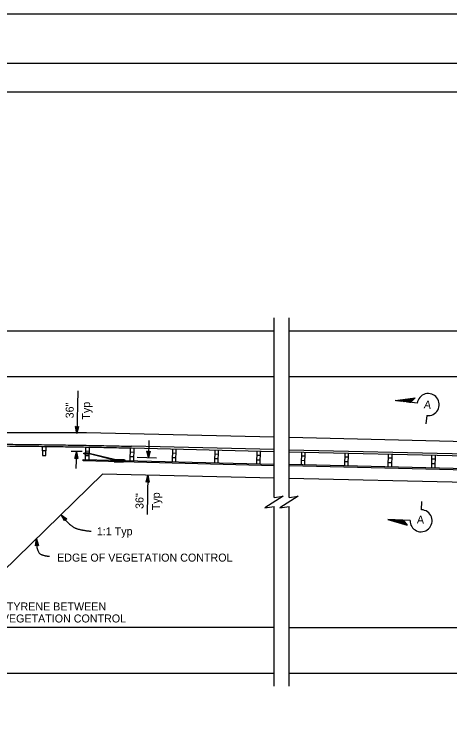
# Model space of a CAD drawing. Extents: x -893 to 867, y -474 to 712.
# Drawn here: x -266 to 116, y 99 to 712 of the extents above; entities that cross this region are included whole.
import ezdxf

# ---------------------------------------------------------------- set-up
doc = ezdxf.new("R2010")
doc.units = 0
for name, color, linetype in [('10 Sheet Format', 7, 'Continuous'), ('22 Misc Cnst Det', 7, 'Continuous'), ('56 Stage 3 Anno', 7, 'Continuous'), ('57 Undefined', 7, 'Continuous'), ('60 Nongeo Data', 7, 'Continuous')]:
    doc.layers.add(name, color=color, linetype=linetype)

msp = doc.modelspace()

# ---------------------------------------------------------------- linework, layer by layer
at = {"layer": '10 Sheet Format'}
msp.add_line((-813.45, 643.96), (811.55, 643.96), dxfattribs=at)
for points in [[(-893.45, -474.04), (866.55, -474.04), (866.55, 711.96), (-893.45, 711.96)], [(-863.43, 668.96), (836.57, 668.96), (836.57, -431.04), (-863.43, -431.04)], [(-863.43, 668.96), (836.57, 668.96), (836.57, -431.04), (-863.43, -431.04)]]:
    msp.add_lwpolyline(points, close=True, dxfattribs=at)
at = {"layer": '22 Misc Cnst Det'}
for p, q in [((67.52, 373.99), (84.98, 376.19)), ((86.9, 371.57), (67.52, 373.99)), ((68.91, 373.82), (84.56, 375.79)), ((70.3, 373.64), (84.15, 375.39)), ((71.69, 373.47), (83.73, 374.99)), ((73.08, 373.29), (83.31, 374.58)), ((74.48, 373.12), (82.89, 374.18)), ((80.95, 372.31), (84.98, 376.19)), ((75.87, 372.95), (82.47, 373.78)), ((77.26, 372.77), (82.05, 373.38)), ((78.65, 372.6), (81.64, 372.98)), ((80.04, 372.43), (81.22, 372.57)), ((95.28, 360.81), (94.37, 353.53)), ((90.54, 278.42), (90.8, 285.76)), ((61.04, 269.82), (77.93, 264.87)), ((80.57, 269.13), (61.04, 269.82)), ((62.45, 269.77), (77.58, 265.33)), ((63.84, 269.72), (77.23, 265.8)), ((65.25, 269.67), (76.89, 266.26)), ((66.65, 269.62), (76.54, 266.72)), ((68.05, 269.57), (76.19, 267.19)), ((69.45, 269.52), (75.84, 267.65)), ((70.85, 269.47), (75.49, 268.11)), ((72.25, 269.42), (75.14, 268.58)), ((73.66, 269.37), (74.79, 269.04)), ((74.57, 269.34), (77.93, 264.87))]:
    msp.add_line(p, q, dxfattribs=at)
for centre, start, end in [((96.47, 370.38), 262.88503, 172.88553), ((90.2, 268.79), 177.96972, 87.97022)]:
    msp.add_arc(centre, 9.64, start, end, dxfattribs=at)
at = {"layer": '56 Stage 3 Anno'}
for p, q in [((-38.33, 289.22), (-38.33, 446.21)), ((-25.24, 289.22), (-25.24, 446.21)), ((-212.07, 351.15), (-212.07, 351.15)), ((-209.4, 351.09), (-209.4, 351.09)), ((-210.88, 345.13), (-210.88, 345.13)), ((-211.25, 329.22), (-211.25, 329.22)), ((-212.73, 323.25), (-212.73, 323.25)), ((-210.06, 323.19), (-210.06, 323.19)), ((-38.33, 124.23), (-38.33, 281.22)), ((-25.24, 124.23), (-25.24, 281.22)), ((-224.6, 273.96), (-224.6, 273.96)), ((-219.61, 270.38), (-219.61, 270.38)), ((-221.6, 268.6), (-221.6, 268.6)), ((-246.18, 252.93), (-246.18, 252.93)), ((-246.99, 246.84), (-246.99, 246.84)), ((-244.33, 247.07), (-244.33, 247.07))]:
    msp.add_line(p, q, dxfattribs=at)
for points in [[(-209.4, 351.09), (-210.88, 345.13), (-212.07, 351.16), (-211.72, 350.93), (-210.85, 346.52), (-209.76, 350.89), (-210.12, 350.69), (-210.81, 347.89), (-211.37, 350.71), (-211.02, 350.49), (-210.78, 349.27), (-210.48, 350.48), (-210.76, 350.32), (-212.07, 351.16), (-210.76, 350.32)], [(-212.73, 323.25), (-211.25, 329.22), (-210.06, 323.19), (-210.41, 323.41), (-211.28, 327.83), (-212.37, 323.45), (-212.01, 323.66), (-211.32, 326.45), (-210.76, 323.63), (-211.11, 323.85), (-211.35, 325.07), (-211.65, 323.86), (-211.37, 324.02), (-210.06, 323.19), (-211.37, 324.02)], [(-221.6, 268.6), (-224.6, 273.96), (-219.61, 270.38), (-220.02, 270.3), (-223.67, 272.93), (-221.48, 268.99), (-221.35, 269.39), (-222.76, 271.9), (-220.42, 270.22), (-220.83, 270.15), (-221.84, 270.87), (-221.23, 269.78), (-221.14, 270.09), (-219.61, 270.38), (-221.14, 270.09)], [(-246.99, 246.84), (-246.18, 252.93), (-244.33, 247.07), (-244.71, 247.25), (-246.06, 251.55), (-246.66, 247.08), (-246.32, 247.32), (-245.94, 250.18), (-245.08, 247.44), (-245.45, 247.62), (-245.82, 248.8), (-245.99, 247.57), (-245.73, 247.75), (-244.33, 247.07), (-245.73, 247.75)]]:
    msp.add_lwpolyline(points, close=True, dxfattribs=at)
for points in [[(-38.33, 289.22), (-30.33, 290.22), (-46.33, 280.22), (-38.33, 281.22)], [(-25.24, 289.22), (-17.24, 290.22), (-33.24, 280.22), (-25.24, 281.22)]]:
    msp.add_lwpolyline(points, dxfattribs=at)
for points in [[(-224.6, 273.96), (-216.49, 263.8), (-206.72, 260.5), (-198.24, 259.59)], [(-246.18, 252.93), (-246.29, 241.07), (-238.65, 237.88), (-234.89, 237.88)]]:
    msp.add_open_spline(points, degree=2, dxfattribs=at)
at = {"layer": '60 Nongeo Data'}
for p, q in [((-770.59, 434.95), (-38.33, 434.95)), ((-25.24, 434.95), (666.93, 434.95)), ((-403.41, 394.95), (-38.33, 394.95)), ((-25.24, 394.95), (666.93, 394.95)), ((-210.01, 382.31), (-210.88, 345.13)), ((-202.52, 345.62), (-549.66, 345.62)), ((-38.33, 341.78), (-202.52, 345.62)), ((-147.96, 338.97), (-148.32, 323.76)), ((498.1, 329.25), (-25.24, 341.48)), ((-203.14, 322.16), (-202.84, 333.29)), ((-200.16, 322.12), (-199.86, 333.22)), ((-164.11, 321.32), (-163.82, 332.45)), ((-38.33, 330.97), (-163.06, 333.94)), ((-163.02, 332.43), (-38.33, 329.47)), ((-161.13, 321.24), (-160.84, 332.38)), ((-127.2, 320.44), (-126.9, 331.57)), ((-124.22, 320.36), (-123.92, 331.5)), ((-211.25, 329.22), (-211.6, 314.41)), ((-204.7, 327.4), (-204.69, 327.8)), ((-203.32, 327.37), (-204.7, 327.4)), ((-203.31, 327.76), (-204.69, 327.8)), ((-204.12, 327.14), (-204.09, 328.03)), ((-203.33, 327.12), (-204.12, 327.14)), ((-203.3, 328.01), (-204.09, 328.03)), ((-203.34, 326.58), (-203.29, 328.55)), ((-203.03, 326.58), (-203.34, 326.58)), ((-203.31, 327.93), (-203.33, 327.2)), ((-202.97, 328.54), (-203.29, 328.55)), ((-200.07, 325.48), (-203.05, 325.55)), ((-200.11, 327.28), (-203.01, 327.36)), ((-200.12, 326.99), (-203.01, 327.06)), ((-200.09, 327.97), (-202.99, 328.05)), ((-200.1, 327.68), (-202.99, 327.75)), ((-199.96, 329.46), (-202.94, 329.53)), ((-178.06, 321.88), (-200.11, 327.28)), ((-178.05, 322.27), (-200.1, 327.69)), ((-160.94, 328.57), (-163.92, 328.65)), ((-149.51, 329.79), (-149.51, 329.79)), ((-146.84, 329.73), (-146.84, 329.73)), ((-124.02, 327.69), (-127, 327.77)), ((-90.28, 319.56), (-89.98, 330.69)), ((-87.1, 326.82), (-90.08, 326.89)), ((-87.3, 319.48), (-87, 330.62)), ((-53.36, 318.68), (-53.07, 329.82)), ((-50.19, 325.84), (-53.17, 325.91)), ((-50.37, 318.61), (-50.08, 329.75)), ((215.16, 324.94), (-25.24, 330.66)), ((-25.24, 329.16), (213.65, 323.48)), ((-14.36, 317.96), (-14.1, 328.91)), ((-11.2, 325.28), (-14.19, 325.35)), ((-11.38, 317.89), (-11.11, 328.83)), ((23.59, 317.05), (23.86, 328)), ((26.58, 316.98), (26.84, 327.93)), ((61.55, 316.15), (61.82, 327.1)), ((64.54, 316.08), (64.8, 327.02)), ((99.51, 315.24), (99.77, 326.19)), ((102.49, 315.18), (102.76, 326.12)), ((-205.28, 321.12), (-205.25, 322.3)), ((-38.33, 316.7), (-205.28, 321.12)), ((-205.25, 322.3), (-38.33, 318.33)), ((-178.11, 320.3), (-178.04, 322.66)), ((-178.11, 320.3), (-170.24, 320.1)), ((-178.04, 322.66), (-178.07, 321.49)), ((-178.06, 321.88), (-170.2, 321.67)), ((-178.06, 321.68), (-170.2, 321.47)), ((-178.05, 322.47), (-170.18, 322.26)), ((-178.05, 322.27), (-170.18, 322.06)), ((-178.04, 322.66), (-170.18, 322.46)), ((-170.24, 320.1), (-170.18, 322.46)), ((-170.2, 321.49), (-170.18, 322.24)), ((-170.2, 321.67), (-168.82, 321.63)), ((-170.2, 321.42), (-169.42, 321.4)), ((-170.18, 322.3), (-169.4, 322.29)), ((-170.18, 322.06), (-168.81, 322.02)), ((-169.4, 322.29), (-169.42, 321.4)), ((-168.81, 322.02), (-168.82, 321.63)), ((-161.05, 324.59), (-164.02, 324.67)), ((-141.32, 323.6), (-158.02, 323.99)), ((-148.32, 323.76), (-148.32, 323.76)), ((-124.13, 323.71), (-127.11, 323.79)), ((-87.21, 322.84), (-90.19, 322.92)), ((-50.29, 321.86), (-53.27, 321.93)), ((-11.3, 321.3), (-14.28, 321.37)), ((26.66, 320.4), (23.68, 320.47)), ((26.76, 324.38), (23.77, 324.45)), ((64.62, 319.49), (61.64, 319.56)), ((64.72, 323.48), (61.73, 323.54)), ((102.67, 322.57), (99.69, 322.64)), ((-25.24, 318.22), (213.38, 312.53)), ((213.35, 311.04), (-25.24, 316.72)), ((102.58, 318.59), (99.59, 318.66)), ((-188.49, 309.49), (-275.95, 224.06)), ((-38.33, 306.02), (-188.49, 309.49)), ((-148.67, 308.56), (-149.47, 274.31)), ((-148.67, 308.56), (-148.67, 308.56)), ((-150.15, 302.59), (-150.15, 302.59)), ((-147.48, 302.53), (-147.48, 302.53)), ((497.27, 293.63), (-25.24, 305.72)), ((-38.33, 175.4), (-770.59, 175.4)), ((-25.24, 175.5), (666.93, 175.5)), ((-770.59, 135.5), (-38.33, 135.5)), ((-25.24, 135.5), (666.93, 135.5))]:
    msp.add_line(p, q, dxfattribs=at)
for points in [[(-240.92, 333.87), (-237.93, 333.83), (-237.98, 329.84), (-240.97, 329.88)], [(-237.98, 329.84), (-240.97, 329.88), (-241.02, 325.9), (-238.03, 325.86)], [(-146.84, 329.73), (-148.32, 323.76), (-149.51, 329.79), (-149.16, 329.57), (-148.29, 325.15), (-147.2, 329.53), (-147.56, 329.32), (-148.25, 326.52), (-148.81, 329.35), (-148.46, 329.13), (-148.22, 327.91), (-147.92, 329.12), (-148.2, 328.96), (-149.51, 329.79), (-148.2, 328.96)], [(-177.06, 320.85), (-177.49, 321.13), (-177.64, 320.89), (-177.21, 320.62)], [(-177.21, 320.62), (-177.64, 320.89), (-177.64, 320.89), (-177.24, 320.62)], [(-177.24, 320.62), (-177.64, 320.89), (-177.5, 320.63), (-177.5, 320.63)], [(-177.06, 320.87), (-177.46, 321.13), (-177.49, 321.13), (-177.06, 320.85)], [(-177.19, 321.12), (-177.19, 321.12), (-177.46, 321.13), (-177.06, 320.87)], [(-174.93, 320.8), (-175.36, 321.08), (-175.51, 320.84), (-175.08, 320.56)], [(-175.08, 320.56), (-175.51, 320.84), (-175.51, 320.83), (-175.11, 320.56)], [(-175.11, 320.56), (-175.51, 320.83), (-175.37, 320.57), (-175.37, 320.57)], [(-174.93, 320.81), (-175.33, 321.08), (-175.36, 321.08), (-174.93, 320.8)], [(-175.07, 321.07), (-175.07, 321.07), (-175.33, 321.08), (-174.93, 320.81)], [(-172.95, 320.5), (-173.37, 320.78), (-173.39, 320.77), (-172.98, 320.51)], [(-172.98, 320.51), (-173.39, 320.77), (-173.24, 320.51), (-173.24, 320.51)], [(-172.81, 320.74), (-173.23, 321.02), (-173.37, 320.78), (-172.95, 320.5)], [(-172.8, 320.76), (-173.2, 321.02), (-173.23, 321.02), (-172.81, 320.74)], [(-172.94, 321.01), (-172.94, 321.01), (-173.2, 321.02), (-172.8, 320.76)], [(-170.68, 320.68), (-171.1, 320.97), (-171.25, 320.73), (-170.82, 320.45)], [(-170.82, 320.45), (-171.25, 320.73), (-171.25, 320.72), (-170.85, 320.45)], [(-170.85, 320.45), (-171.25, 320.72), (-171.11, 320.45), (-171.11, 320.45)], [(-170.67, 320.7), (-171.07, 320.96), (-171.1, 320.97), (-170.68, 320.68)], [(-170.81, 320.96), (-170.81, 320.96), (-171.07, 320.96), (-170.67, 320.7)], [(-150.15, 302.59), (-148.67, 308.56), (-147.48, 302.53), (-147.83, 302.75), (-148.7, 307.17), (-149.79, 302.8), (-149.43, 303), (-148.74, 305.8), (-148.18, 302.97), (-148.53, 303.19), (-148.77, 304.42), (-149.07, 303.2), (-148.79, 303.36), (-147.48, 302.53), (-148.79, 303.36)]]:
    msp.add_lwpolyline(points, close=True, dxfattribs=at)
for points in [[(-315.79, 335.91), (-235.95, 335.71), (-163.06, 333.94)], [(-315.79, 334.42), (-235.97, 334.22), (-163.1, 332.45)], [(-215.7, 329.68), (-210.91, 329.63), (-206.15, 329.57)]]:
    msp.add_open_spline(points, degree=2, dxfattribs=at)

# ---------------------------------------------------------------- texts
at = {"layer": '56 Stage 3 Anno'}
for rotation, p in [(352.88557, (92.44, 367.26)), (357.96969, (86.5, 266.43))]:
    msp.add_text('A', height=7, rotation=rotation, dxfattribs=at).set_placement(p)
at = {"layer": '57 Undefined'}
for s, p in [('36"', (-213.61, 358.35)), ('Typ', (-199.23, 357.26)), ('36"', (-152.54, 279.15)), ('Typ', (-138.16, 278.06))]:
    msp.add_text(s, height=7, rotation=90, dxfattribs=at).set_placement(p)
for s, p in [('1:1 Typ', (-193.34, 256.07)), ('EDGE OF VEGETATION CONTROL', (-228.11, 233.07))]:
    msp.add_text(s, height=7, dxfattribs=at).set_placement(p)
at = {"layer": '60 Nongeo Data'}
for s, p in [('1" EXPANDED POLYSTYRENE BETWEEN', (-368.52, 190.34)), ('FIXED OBJECT AND VEGETATION CONTROL', (-368.52, 179.84))]:
    msp.add_text(s, height=7, dxfattribs=at).set_placement(p)

doc.saveas('drawing.dxf')
